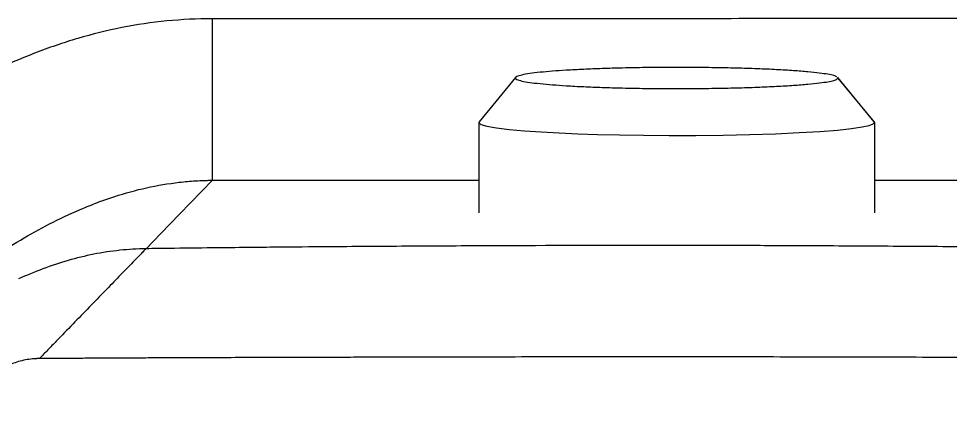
# Model space of a CAD drawing. Extents: x 398 to 508, y 623 to 782.
# Drawn here: x 436.12 to 447.62, y 671.1 to 676.11 of the extents above; entities that cross this region are included whole.
import ezdxf

# ---------------------------------------------------------------- set-up
doc = ezdxf.new("R2010")
doc.units = 0
doc.header["$MEASUREMENT"] = 0
doc.layers.add('GEOMETRY', color=2, linetype='Continuous', lineweight=25)

msp = doc.modelspace()

# ---------------------------------------------------------------- linework, layer by layer
at = {"layer": 'GEOMETRY'}
for p, q in [((442.253, 675.386), (441.803, 674.839)), ((446.23, 675.379), (446.224, 675.386)), ((446.676, 674.839), (446.227, 675.386)), ((446.23, 675.379), (446.68, 674.83)), ((441.8, 674.83), (441.8, 673.715)), ((446.68, 674.83), (446.672, 674.839)), ((446.68, 674.83), (446.68, 673.715))]:
    msp.add_line(p, q, dxfattribs=at)
at = {"layer": 'GEOMETRY', "flags": 128}
for points in [[(441.809, 674.839), (441.8, 674.83), (441.825, 674.807), (441.899, 674.785), (442.018, 674.764), (442.175, 674.745), (442.362, 674.728), (442.57, 674.714), (442.792, 674.701), (443.02, 674.692), (443.263, 674.684), (443.533, 674.677), (443.829, 674.672), (444.146, 674.67), (444.476, 674.671), (444.812, 674.675), (445.144, 674.682), (445.46, 674.692), (445.751, 674.705), (446.008, 674.72), (446.225, 674.737), (446.398, 674.756), (446.528, 674.775), (446.616, 674.794), (446.665, 674.812), (446.68, 674.83), (446.68, 674.83)], [(438.513, 674.118), (438.107, 673.699), (437.876, 673.461), (437.785, 673.367), (437.694, 673.274)], [(438.513, 674.118), (440.513, 674.118), (441.8, 674.118)]]:
    msp.add_lwpolyline(points, dxfattribs=at)
at = {"layer": 'GEOMETRY'}
for points, knots in [([(450.74, 676.111), (450.613, 676.111), (450.486, 676.111), (450.231, 676.111), (450.103, 676.111), (449.721, 676.111), (449.467, 676.111), (448.702, 676.111), (448.193, 676.111), (446.665, 676.111), (445.646, 676.111), (442.589, 676.11), (440.551, 676.11), (438.513, 676.11)], [0, 0, 0, 0, 0.03125, 0.03125, 0.0625, 0.0625, 0.125, 0.125, 0.25, 0.25, 0.5, 0.5, 1, 1, 1, 1]), ([(438.513, 676.11), (438.134, 676.11), (437.762, 676.072), (437.213, 675.964), (437.032, 675.919), (436.762, 675.84), (436.673, 675.811), (436.494, 675.75), (436.405, 675.718), (435.965, 675.547), (435.628, 675.384), (434.975, 675.018), (434.659, 674.815), (434.351, 674.599)], [0, 0, 0, 0, 0.25, 0.25, 0.375, 0.375, 0.4375, 0.4375, 0.5, 0.5, 0.75, 0.75, 1, 1, 1, 1]), ([(438.513, 674.118), (438.513, 674.129), (438.513, 674.151), (438.513, 674.217), (438.513, 674.262), (438.513, 674.371), (438.513, 674.436), (438.513, 674.584), (438.513, 674.668), (438.513, 674.85), (438.513, 674.949), (438.513, 675.159), (438.513, 675.27), (438.513, 675.5), (438.513, 675.62), (438.513, 675.863), (438.513, 675.986), (438.513, 676.11)], [0, 0, 0, 0, 0.125, 0.125, 0.25, 0.25, 0.375, 0.375, 0.5, 0.5, 0.625, 0.625, 0.75, 0.75, 0.875, 0.875, 1, 1, 1, 1]), ([(446.217, 675.394), (446.206, 675.399), (446.183, 675.409), (446.109, 675.425), (446.004, 675.44), (445.862, 675.455), (445.685, 675.47), (445.475, 675.482), (445.238, 675.493), (444.98, 675.501), (444.71, 675.506), (444.436, 675.51), (444.15, 675.51), (443.859, 675.508), (443.576, 675.503), (443.322, 675.495), (443.088, 675.486), (442.882, 675.475), (442.702, 675.463), (442.549, 675.449), (442.421, 675.433), (442.324, 675.416), (442.263, 675.398), (442.243, 675.379), (442.263, 675.36), (442.324, 675.342), (442.421, 675.325), (442.549, 675.31), (442.702, 675.296), (442.882, 675.283), (443.088, 675.272), (443.322, 675.263), (443.576, 675.256), (443.859, 675.25), (444.15, 675.248), (444.436, 675.249), (444.71, 675.252), (444.98, 675.257), (445.238, 675.266), (445.475, 675.276), (445.685, 675.289), (445.862, 675.303), (446.004, 675.318), (446.11, 675.333), (446.181, 675.349), (446.222, 675.364), (446.227, 675.374), (446.23, 675.379)], [0, 0, 0, 0, 0.019171, 0.039375, 0.060528, 0.082507, 0.105148, 0.128254, 0.1516, 0.174945, 0.198051, 0.220692, 0.242671, 0.267936, 0.291809, 0.314166, 0.335654, 0.358526, 0.378729, 0.399882, 0.421861, 0.444502, 0.467608, 0.490954, 0.514299, 0.537405, 0.560047, 0.582025, 0.603178, 0.623382, 0.646253, 0.667741, 0.690098, 0.713971, 0.739236, 0.761215, 0.783856, 0.806962, 0.830308, 0.853653, 0.876759, 0.899401, 0.921379, 0.942532, 0.962736, 0.981907, 1, 1, 1, 1]), ([(435.499, 672.963), (435.724, 673.121), (435.953, 673.27), (436.425, 673.544), (436.668, 673.668), (436.984, 673.8), (437.048, 673.826), (437.177, 673.874), (437.242, 673.896), (437.437, 673.959), (437.568, 673.996), (437.834, 674.055), (437.968, 674.077), (438.171, 674.101), (438.239, 674.107), (438.341, 674.113), (438.375, 674.115), (438.427, 674.116), (438.453, 674.117), (438.483, 674.118), (438.496, 674.118), (438.504, 674.118), (438.509, 674.118), (438.513, 674.118)], [0, 0, 0, 0, 0.25, 0.25, 0.5, 0.5, 0.5625, 0.5625, 0.625, 0.625, 0.75, 0.75, 0.875, 0.875, 0.9375, 0.9375, 0.96875, 0.96875, 0.984375, 0.992187, 0.996094, 0.996094, 1, 1, 1, 1]), ([(446.68, 674.118), (447.291, 674.118), (448.644, 674.119), (449.997, 674.119), (450.738, 674.118)], [0, 0, 0, 0, 0.451724, 1, 1, 1, 1]), ([(437.694, 673.274), (437.586, 673.272), (437.37, 673.259), (437.048, 673.21), (436.73, 673.132), (436.421, 673.029), (436.22, 672.945), (436.122, 672.901)], [0, 0, 0, 0, 0.0625, 0.125, 0.1875, 0.25, 0.3118857, 0.3118857, 0.3118857, 0.3118857]), ([(437.694, 673.274), (437.693, 673.273), (437.69, 673.27), (437.684, 673.263), (437.668, 673.247), (437.635, 673.213), (437.581, 673.157), (437.516, 673.09), (437.442, 673.014), (437.334, 672.903), (437.186, 672.751), (436.994, 672.553), (436.792, 672.345), (436.62, 672.168), (436.482, 672.025), (436.413, 671.954), (436.379, 671.919)], [0, 0, 0, 0, 0.0156246, 0.0312496, 0.0624996, 0.1249996, 0.1874996, 0.2499996, 0.3124996, 0.3749996, 0.4999996, 0.6249996, 0.7499996, 0.8749996, 0.9374996, 0.9999996, 0.9999996, 0.9999996, 0.9999996]), ([(451.085, 673.258), (451.056, 673.259), (450.994, 673.26), (450.898, 673.261), (450.795, 673.263), (450.618, 673.265), (450.259, 673.27), (449.773, 673.277), (449.232, 673.283), (448.794, 673.288), (448.306, 673.292), (447.655, 673.298), (446.79, 673.304), (445.876, 673.309), (444.895, 673.313), (443.586, 673.314), (442.212, 673.311), (440.906, 673.304), (440.049, 673.298), (439.398, 673.293), (438.927, 673.288), (438.481, 673.283), (438.109, 673.279), (437.835, 673.276), (437.74, 673.274), (437.694, 673.274)], [0, 0, 0, 0, 0.006744, 0.013989, 0.021734, 0.029979, 0.054032, 0.102922, 0.139411, 0.175899, 0.20124, 0.248915, 0.321888, 0.394844, 0.453221, 0.540839, 0.686752, 0.759714, 0.832721, 0.878451, 0.905707, 0.938352, 0.978654, 0.989495, 1, 1, 1, 1]), ([(436.379, 671.919), (436.371, 671.919), (436.361, 671.919), (436.346, 671.918), (436.325, 671.917), (436.278, 671.914), (436.206, 671.903), (436.121, 671.883), (436.011, 671.845), (435.878, 671.781), (435.76, 671.694), (435.674, 671.615), (435.615, 671.551), (435.56, 671.483), (435.519, 671.422), (435.49, 671.372), (435.469, 671.335), (435.45, 671.297), (435.432, 671.258), (435.415, 671.218), (435.4, 671.178), (435.387, 671.137), (435.379, 671.109), (435.375, 671.095)], [0, 0, 0, 0, 0.015635, 0.023451, 0.031266, 0.062528, 0.125033, 0.187426, 0.250043, 0.373869, 0.499837, 0.561705, 0.623735, 0.686335, 0.749906, 0.781026, 0.812096, 0.843163, 0.874271, 0.905465, 0.936789, 0.968286, 1, 1, 1, 1]), ([(451.627, 671.915), (451.593, 671.915), (451.524, 671.916), (451.418, 671.916), (451.307, 671.917), (451.191, 671.918), (451.071, 671.918), (450.947, 671.919), (450.817, 671.92), (450.573, 671.921), (450.213, 671.923), (449.583, 671.926), (448.79, 671.929), (447.729, 671.933), (446.556, 671.936), (445.279, 671.939), (444.214, 671.94), (443.362, 671.94), (442.723, 671.939), (442.104, 671.938), (441.467, 671.938), (440.936, 671.937), (440.494, 671.935), (440.153, 671.934), (439.791, 671.933), (439.409, 671.932), (439.029, 671.931), (438.712, 671.93), (438.458, 671.929), (438.266, 671.928), (438.074, 671.927), (437.884, 671.927), (437.693, 671.926), (437.504, 671.925), (437.315, 671.924), (437.126, 671.923), (436.938, 671.922), (436.751, 671.921), (436.565, 671.92), (436.441, 671.919), (436.379, 671.919)], [0, 0, 0, 0, 0.006766, 0.013831, 0.021196, 0.02886, 0.036822, 0.045082, 0.053639, 0.062493, 0.09361, 0.124965, 0.187135, 0.249996, 0.333837, 0.417149, 0.500012, 0.542074, 0.583734, 0.625001, 0.663311, 0.708321, 0.729209, 0.75001, 0.775202, 0.800267, 0.825205, 0.850018, 0.862681, 0.875314, 0.887917, 0.90049, 0.913032, 0.925545, 0.938028, 0.950482, 0.962906, 0.975301, 0.987666, 1, 1, 1, 1])]:
    msp.add_open_spline(points, degree=3, knots=knots, dxfattribs=at)

doc.saveas('drawing.dxf')
